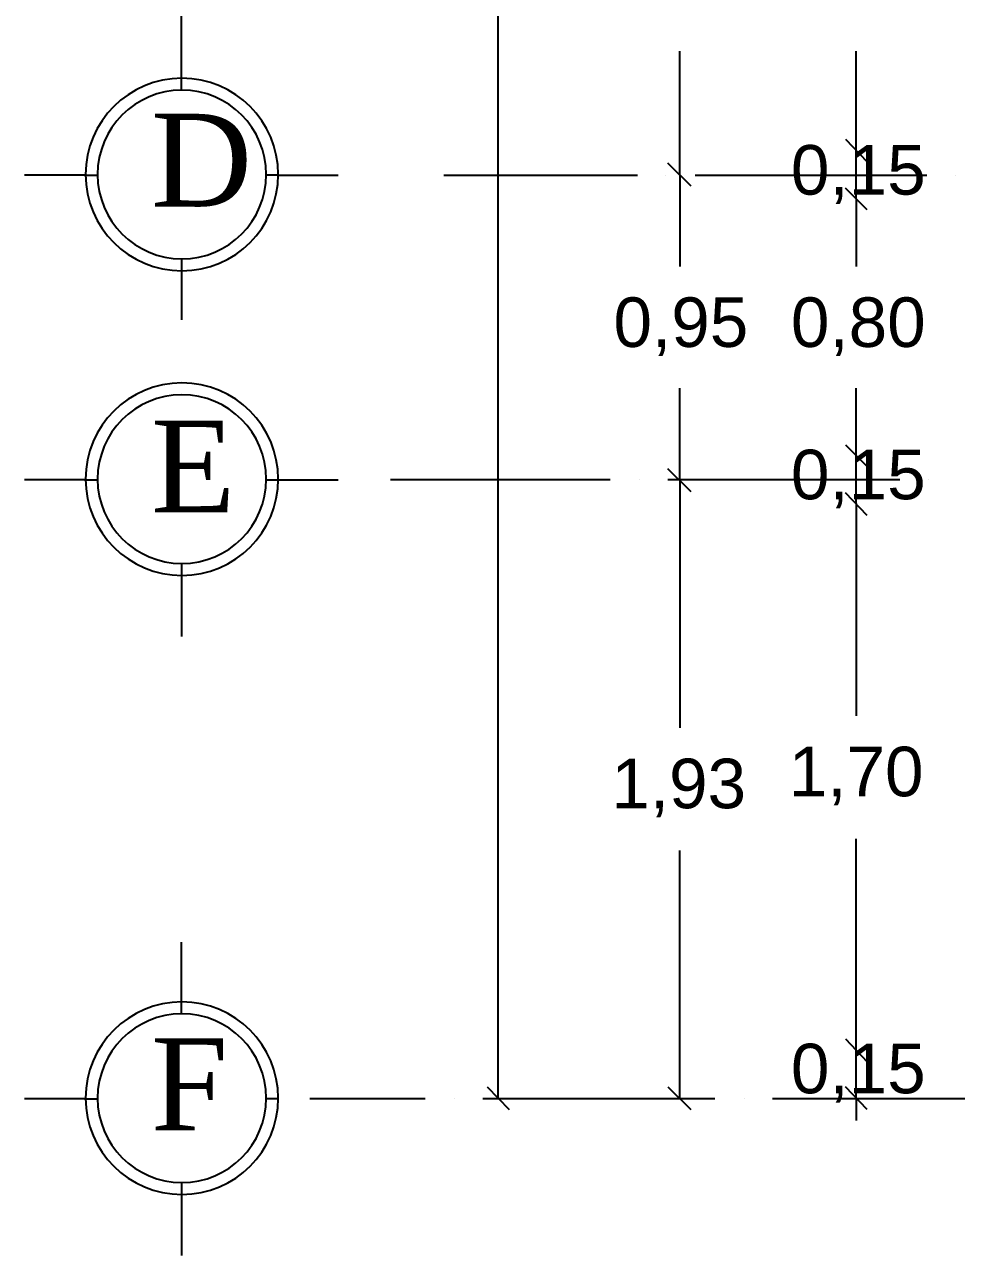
# Model space of a CAD drawing. Header units: millimetres. Extents: x 3504 to 3889, y 1729 to 1927.
# Drawn here: x 3504.08 to 3540.32, y 1730.8 to 1778.69 of the extents above; entities that cross this region are included whole.
import ezdxf

# ---------------------------------------------------------------- set-up
doc = ezdxf.new("R2010")
doc.units = ezdxf.units.MM
doc.styles.add('Arial$001H0', font='arial.ttf')
doc.styles.add('Dutch801RmBT$001H0', font='')
doc.styles.get('Dutch801RmBT$001H0').set_extended_font_data('Dutch801RmBT')

msp = doc.modelspace()

# ---------------------------------------------------------------- linework, layer by layer
at = {"color": 18, "linetype": 'Continuous', "lineweight": -2, "true_color": 0x000000}
for p, q in [((3522.498, 1736.9), (3522.498, 1809.205)), ((3510.179, 1776.608), (3510.179, 1779.275)), ((3529.567, 1772.841), (3529.567, 1777.667)), ((3536.425, 1773.772), (3536.425, 1777.667)), ((3510.179, 1776.143), (3510.179, 1776.608)), ((3536.425, 1773.772), (3536.425, 1774.661)), ((3536.425, 1773.772), (3536.425, 1774.661)), ((3536.002, 1774.238), (3536.849, 1773.349)), ((3536.002, 1774.238), (3536.849, 1773.349)), ((3536.002, 1774.238), (3536.849, 1773.349)), ((3536.002, 1774.238), (3536.849, 1773.349)), ((3536.425, 1771.909), (3536.425, 1773.772)), ((3536.425, 1771.909), (3536.425, 1773.772)), ((3529.991, 1772.417), (3529.102, 1773.306)), ((3529.102, 1773.306), (3529.991, 1772.417)), ((3506.411, 1772.841), (3504.083, 1772.841)), ((3506.411, 1772.841), (3506.877, 1772.841)), ((3506.411, 1772.841), (3506.877, 1772.841)), ((3513.946, 1772.841), (3513.438, 1772.841)), ((3513.946, 1772.841), (3516.275, 1772.841)), ((3520.381, 1772.841), (3527.916, 1772.841)), ((3529.017, 1772.841), (3529.017, 1772.841)), ((3529.567, 1772.841), (3529.567, 1769.285)), ((3530.16, 1772.841), (3539.177, 1772.841)), ((3540.278, 1772.841), (3540.278, 1772.841)), ((3536.849, 1771.486), (3536.002, 1772.333)), ((3536.849, 1771.486), (3536.002, 1772.333)), ((3536.849, 1771.486), (3536.002, 1772.333)), ((3536.849, 1771.486), (3536.002, 1772.333)), ((3536.425, 1771.909), (3536.425, 1771.02)), ((3536.425, 1771.909), (3536.425, 1769.285)), ((3536.425, 1771.909), (3536.425, 1771.02)), ((3510.179, 1769.581), (3510.179, 1769.115)), ((3510.179, 1769.581), (3510.179, 1769.115)), ((3510.179, 1769.115), (3510.179, 1767.21)), ((3529.567, 1760.987), (3529.567, 1764.543)), ((3536.425, 1761.919), (3536.425, 1764.543)), ((3536.425, 1761.919), (3536.425, 1762.808)), ((3536.425, 1761.919), (3536.425, 1762.808)), ((3536.002, 1762.342), (3536.849, 1761.495)), ((3536.002, 1762.342), (3536.849, 1761.495)), ((3536.002, 1762.342), (3536.849, 1761.495)), ((3536.002, 1762.342), (3536.849, 1761.495)), ((3536.425, 1760.056), (3536.425, 1761.919)), ((3536.425, 1760.056), (3536.425, 1761.919)), ((3529.991, 1760.522), (3529.102, 1761.411)), ((3529.102, 1761.411), (3529.991, 1760.522)), ((3506.411, 1760.987), (3504.083, 1760.987)), ((3506.411, 1760.987), (3506.877, 1760.987)), ((3506.411, 1760.987), (3506.877, 1760.987)), ((3513.438, 1760.987), (3516.275, 1760.987)), ((3526.858, 1760.987), (3518.307, 1760.987)), ((3528.001, 1760.987), (3528.001, 1760.987)), ((3538.119, 1760.987), (3529.102, 1760.987)), ((3529.567, 1760.987), (3529.567, 1751.335)), ((3539.219, 1760.987), (3539.219, 1760.987)), ((3536.849, 1759.59), (3536.002, 1760.479)), ((3536.849, 1759.59), (3536.002, 1760.479)), ((3536.849, 1759.59), (3536.002, 1760.479)), ((3536.849, 1759.59), (3536.002, 1760.479)), ((3536.425, 1760.056), (3536.425, 1759.167)), ((3536.425, 1760.056), (3536.425, 1751.801)), ((3536.425, 1760.056), (3536.425, 1759.167)), ((3510.179, 1757.685), (3510.179, 1757.22)), ((3510.179, 1757.685), (3510.179, 1757.22)), ((3510.179, 1757.22), (3510.179, 1754.891)), ((3536.425, 1738.805), (3536.425, 1747.017)), ((3529.567, 1736.9), (3529.567, 1746.552)), ((3510.179, 1740.202), (3510.179, 1742.996)), ((3536.425, 1738.805), (3536.425, 1739.651)), ((3536.425, 1738.805), (3536.425, 1739.651)), ((3536.002, 1739.228), (3536.849, 1738.339)), ((3536.002, 1739.228), (3536.849, 1738.339)), ((3536.002, 1739.228), (3536.849, 1738.339)), ((3536.002, 1739.228), (3536.849, 1738.339)), ((3536.425, 1736.9), (3536.425, 1738.805)), ((3536.425, 1736.9), (3536.425, 1738.805)), ((3522.074, 1737.365), (3522.921, 1736.476)), ((3529.102, 1737.365), (3529.991, 1736.476)), ((3536.849, 1736.476), (3536.002, 1737.365)), ((3536.849, 1736.476), (3536.002, 1737.365)), ((3506.411, 1736.9), (3504.083, 1736.9)), ((3506.411, 1736.9), (3506.877, 1736.9)), ((3506.411, 1736.9), (3506.877, 1736.9)), ((3513.946, 1736.9), (3513.438, 1736.9)), ((3519.661, 1736.9), (3515.174, 1736.9)), ((3520.804, 1736.9), (3520.804, 1736.9)), ((3530.922, 1736.9), (3521.905, 1736.9)), ((3532.065, 1736.9), (3532.065, 1736.9)), ((3542.183, 1736.9), (3533.166, 1736.9)), ((3536.425, 1736.9), (3536.425, 1736.053)), ((3536.425, 1736.9), (3536.425, 1736.053)), ((3510.179, 1733.64), (3510.179, 1733.174)), ((3510.179, 1733.174), (3510.179, 1730.804))]:
    msp.add_line(p, q, dxfattribs=at)
for points in [[(3510.2, 1776.608), (3508.131, 1776.608), (3506.453, 1774.931), (3506.453, 1772.862)], [(3510.2, 1776.608), (3508.131, 1776.608), (3506.453, 1774.931), (3506.453, 1772.862)], [(3513.946, 1772.862), (3513.946, 1774.931), (3512.269, 1776.608), (3510.2, 1776.608)], [(3513.946, 1772.862), (3513.946, 1774.931), (3512.269, 1776.608), (3510.2, 1776.608)], [(3510.2, 1776.143), (3508.388, 1776.143), (3506.919, 1774.674), (3506.919, 1772.862)], [(3510.2, 1776.143), (3508.388, 1776.143), (3506.919, 1774.674), (3506.919, 1772.862)], [(3513.481, 1772.862), (3513.481, 1774.674), (3512.012, 1776.143), (3510.2, 1776.143)], [(3513.481, 1772.862), (3513.481, 1774.674), (3512.012, 1776.143), (3510.2, 1776.143)], [(3506.453, 1772.862), (3506.453, 1770.793), (3508.131, 1769.115), (3510.2, 1769.115)], [(3506.453, 1772.862), (3506.453, 1770.793), (3508.131, 1769.115), (3510.2, 1769.115)], [(3506.919, 1772.862), (3506.919, 1771.05), (3508.388, 1769.581), (3510.2, 1769.581)], [(3506.919, 1772.862), (3506.919, 1771.05), (3508.388, 1769.581), (3510.2, 1769.581)], [(3510.2, 1769.115), (3512.269, 1769.115), (3513.946, 1770.793), (3513.946, 1772.862)], [(3510.2, 1769.581), (3512.012, 1769.581), (3513.481, 1771.05), (3513.481, 1772.862)], [(3510.2, 1769.115), (3512.269, 1769.115), (3513.946, 1770.793), (3513.946, 1772.862)], [(3510.2, 1769.581), (3512.012, 1769.581), (3513.481, 1771.05), (3513.481, 1772.862)], [(3510.2, 1764.755), (3508.131, 1764.755), (3506.453, 1763.078), (3506.453, 1761.009)], [(3510.2, 1764.755), (3508.131, 1764.755), (3506.453, 1763.078), (3506.453, 1761.009)], [(3513.946, 1761.009), (3513.946, 1763.078), (3512.269, 1764.755), (3510.2, 1764.755)], [(3513.946, 1761.009), (3513.946, 1763.078), (3512.269, 1764.755), (3510.2, 1764.755)], [(3510.2, 1764.289), (3508.388, 1764.289), (3506.919, 1762.821), (3506.919, 1761.009)], [(3510.2, 1764.289), (3508.388, 1764.289), (3506.919, 1762.821), (3506.919, 1761.009)], [(3513.481, 1761.009), (3513.481, 1762.821), (3512.012, 1764.289), (3510.2, 1764.289)], [(3513.481, 1761.009), (3513.481, 1762.821), (3512.012, 1764.289), (3510.2, 1764.289)], [(3506.453, 1761.009), (3506.453, 1758.94), (3508.131, 1757.262), (3510.2, 1757.262)], [(3506.453, 1761.009), (3506.453, 1758.94), (3508.131, 1757.262), (3510.2, 1757.262)], [(3506.919, 1761.009), (3506.919, 1759.197), (3508.388, 1757.728), (3510.2, 1757.728)], [(3506.919, 1761.009), (3506.919, 1759.197), (3508.388, 1757.728), (3510.2, 1757.728)], [(3510.2, 1757.262), (3512.269, 1757.262), (3513.946, 1758.94), (3513.946, 1761.009)], [(3510.2, 1757.728), (3512.012, 1757.728), (3513.481, 1759.197), (3513.481, 1761.009)], [(3510.2, 1757.262), (3512.269, 1757.262), (3513.946, 1758.94), (3513.946, 1761.009)], [(3510.2, 1757.728), (3512.012, 1757.728), (3513.481, 1759.197), (3513.481, 1761.009)], [(3510.2, 1740.667), (3508.131, 1740.667), (3506.453, 1738.99), (3506.453, 1736.921)], [(3510.2, 1740.667), (3508.131, 1740.667), (3506.453, 1738.99), (3506.453, 1736.921)], [(3513.946, 1736.921), (3513.946, 1738.99), (3512.269, 1740.667), (3510.2, 1740.667)], [(3513.946, 1736.921), (3513.946, 1738.99), (3512.269, 1740.667), (3510.2, 1740.667)], [(3510.2, 1740.202), (3508.388, 1740.202), (3506.919, 1738.733), (3506.919, 1736.921)], [(3510.2, 1740.202), (3508.388, 1740.202), (3506.919, 1738.733), (3506.919, 1736.921)], [(3513.481, 1736.921), (3513.481, 1738.733), (3512.012, 1740.202), (3510.2, 1740.202)], [(3513.481, 1736.921), (3513.481, 1738.733), (3512.012, 1740.202), (3510.2, 1740.202)], [(3506.453, 1736.921), (3506.453, 1734.852), (3508.131, 1733.174), (3510.2, 1733.174)], [(3506.453, 1736.921), (3506.453, 1734.852), (3508.131, 1733.174), (3510.2, 1733.174)], [(3506.919, 1736.921), (3506.919, 1735.109), (3508.388, 1733.64), (3510.2, 1733.64)], [(3506.919, 1736.921), (3506.919, 1735.109), (3508.388, 1733.64), (3510.2, 1733.64)], [(3510.2, 1733.174), (3512.269, 1733.174), (3513.946, 1734.852), (3513.946, 1736.921)], [(3510.2, 1733.64), (3512.012, 1733.64), (3513.481, 1735.109), (3513.481, 1736.921)], [(3510.2, 1733.174), (3512.269, 1733.174), (3513.946, 1734.852), (3513.946, 1736.921)], [(3510.2, 1733.64), (3512.012, 1733.64), (3513.481, 1735.109), (3513.481, 1736.921)]]:
    msp.add_open_spline(points, degree=3, dxfattribs=at)

# ---------------------------------------------------------------- texts
at = {"color": 18, "true_color": 0x000000}
for s, height, style, p in [('D', 3.612, 'Dutch801RmBT$001H0', (3508.993, 1771.613)), ('0,15', 1.9281, 'Arial$001H0', (3533.885, 1772.079)), ('0,95', 1.9281, 'Arial$001H0', (3526.985, 1766.152)), ('0,80', 1.9281, 'Arial$001H0', (3533.885, 1766.152)), ('E', 3.561, 'Dutch801RmBT$001H0', (3508.993, 1759.717)), ('0,15', 1.9281, 'Arial$001H0', (3533.885, 1760.225)), ('1,70', 1.9281, 'Arial$001H0', (3533.801, 1748.668)), ('1,93', 1.9281, 'Arial$001H0', (3526.9, 1748.203)), ('F', 3.574, 'Dutch801RmBT$001H0', (3508.993, 1735.672)), ('0,15', 1.9281, 'Arial$001H0', (3533.885, 1737.111))]:
    msp.add_text(s, height=height, dxfattribs=dict(at, style=style)).set_placement(p)

doc.saveas('drawing.dxf')
